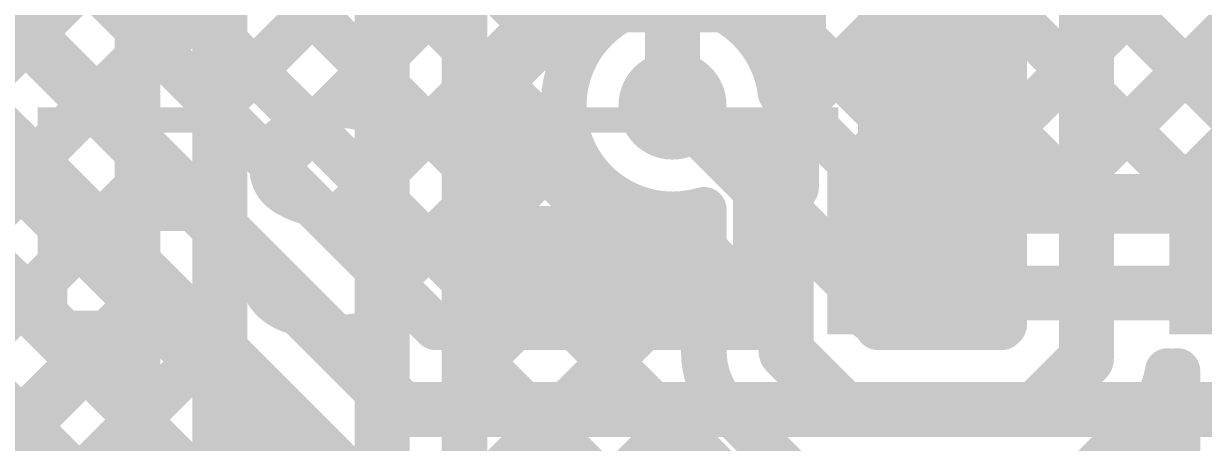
# Model space of a CAD drawing. Header units: millimetres. Extents: x -0.33 to 3.26, y -0.12 to 2.83.
# Drawn here: x 2.4631 to 2.7211, y 1.1613 to 1.2529 of the extents above; entities that cross this region are included whole.
import ezdxf

# ---------------------------------------------------------------- set-up
doc = ezdxf.new("R2010")
doc.units = ezdxf.units.MM
doc.header["$MEASUREMENT"] = 0
for name, color, linetype in [('BottomLayer', 5, 'Continuous'), ('BottomOverlay', 54, 'Continuous'), ('BottomPaste', 16, 'Continuous'), ('BottomSolder', 6, 'Continuous'), ('TopLayer', 1, 'Continuous'), ('TopOverlay', 2, 'Continuous'), ('ViaHoleLayer', 16, 'Continuous')]:
    doc.layers.add(name, color=color, linetype=linetype)
doc.styles.add('Arial', font='', dxfattribs={"height": 0.2})
doc.styles.get('Arial').set_extended_font_data('Arial')

# ---------------------------------------------------------------- blocks, each defined once
blk = doc.blocks.new('R__0402_B_139')
at = {"layer": 'BottomLayer'}
for points in [[(-0.0095, 0.0125), (-0.0095, -0.0125), (-0.0275, -0.0125), (-0.0275, 0.0125)], [(0.0275, 0.0125), (0.0275, -0.0125), (0.0095, -0.0125), (0.0095, 0.0125)]]:
    blk.add_hatch(color=5, dxfattribs=at).paths.add_polyline_path(points)
at = {"layer": 'BottomPaste'}
for points in [[(-0.0095, 0.0125), (-0.0095, -0.0125), (-0.0275, -0.0125), (-0.0275, 0.0125)], [(0.0275, 0.0125), (0.0275, -0.0125), (0.0095, -0.0125), (0.0095, 0.0125)]]:
    blk.add_hatch(color=16, dxfattribs=at).paths.add_polyline_path(points)
at = {"layer": 'BottomSolder'}
for points in [[(-0.0055, 0.0165), (-0.0055, -0.0165), (-0.0315, -0.0165), (-0.0315, 0.0165)], [(0.0315, 0.0165), (0.0315, -0.0165), (0.0055, -0.0165), (0.0055, 0.0165)]]:
    blk.add_hatch(color=6, dxfattribs=at).paths.add_polyline_path(points)
at = {"layer": 'BottomOverlay', "const_width": 0.005}
for points in [[(-0.0325, 0.0175), (-0.0325, -0.0175)], [(-0.0325, 0.0175), (-0.0085, 0.0175)], [(0.0085, 0.0175), (0.0325, 0.0175)], [(0.0325, 0.0175), (0.0325, -0.0175)], [(-0.0325, -0.0175), (-0.0085, -0.0175)], [(0.0085, -0.0175), (0.0325, -0.0175)]]:
    blk.add_lwpolyline(points, dxfattribs=at)
at = {"layer": 'BottomOverlay', "const_width": 0.0025}
for points in [[(-0.03375, 0.0175, 1), (-0.03125, 0.0175, 1)], [(-0.03375, 0.0175, 1), (-0.03125, 0.0175, 1)], [(-0.00975, 0.0175, 1), (-0.00725, 0.0175, 1)], [(0.00725, 0.0175, 1), (0.00975, 0.0175, 1)], [(0.03125, 0.0175, 1), (0.03375, 0.0175, 1)], [(0.03125, 0.0175, 1), (0.03375, 0.0175, 1)], [(-0.03375, -0.0175, 1), (-0.03125, -0.0175, 1)], [(-0.03375, -0.0175, 1), (-0.03125, -0.0175, 1)], [(-0.00975, -0.0175, 1), (-0.00725, -0.0175, 1)], [(0.00725, -0.0175, 1), (0.00975, -0.0175, 1)], [(0.03125, -0.0175, 1), (0.03375, -0.0175, 1)], [(0.03125, -0.0175, 1), (0.03375, -0.0175, 1)]]:
    blk.add_lwpolyline(points, format="xyb", close=True, dxfattribs=at)
blk = doc.blocks.new('SOT23_3_B_198')
at = {"layer": 'BottomLayer'}
for points in [[(-0.02166, 0.02657), (-0.05316, 0.02657), (-0.05316, 0.05807), (-0.02166, 0.05807)], [(0.05314, 0.02657), (0.02165, 0.02657), (0.02165, 0.05807), (0.05314, 0.05807)], [(0.01574, -0.05807), (-0.01575, -0.05807), (-0.01575, -0.02657), (0.01574, -0.02657)]]:
    blk.add_hatch(color=5, dxfattribs=at).paths.add_polyline_path(points)
at = {"layer": 'BottomPaste'}
for points in [[(-0.02166, 0.02657), (-0.05316, 0.02657), (-0.05316, 0.05807), (-0.02166, 0.05807)], [(0.05314, 0.02657), (0.02165, 0.02657), (0.02165, 0.05807), (0.05314, 0.05807)], [(0.01574, -0.05807), (-0.01575, -0.05807), (-0.01575, -0.02657), (0.01574, -0.02657)]]:
    blk.add_hatch(color=16, dxfattribs=at).paths.add_polyline_path(points)
at = {"layer": 'BottomSolder'}
for points in [[(-0.01766, 0.02257), (-0.05716, 0.02257), (-0.05716, 0.06207), (-0.01766, 0.06207)], [(0.05714, 0.02257), (0.01765, 0.02257), (0.01765, 0.06207), (0.05714, 0.06207)], [(0.01974, -0.06207), (-0.01975, -0.06207), (-0.01975, -0.02257), (0.01974, -0.02257)]]:
    blk.add_hatch(color=6, dxfattribs=at).paths.add_polyline_path(points)
at = {"layer": 'BottomOverlay'}
for points, const_width in [([(-0.06409, 0.068, 1), (-0.07393, 0.068, 1)], 0.00984), ([(-0.07639, 0.068, 1), (-0.07147, 0.068, 1)], 0.00492), ([(-0.06655, 0.068, 1), (-0.06162, 0.068, 1)], 0.00492), ([(-0.01351, 0.032, 1), (-0.00851, 0.032, 1)], 0.005), ([(0.00849, 0.032, 1), (0.01349, 0.032, 1)], 0.005), ([(-0.06651, 0.03, 1), (-0.06151, 0.03, 1)], 0.005), ([(0.06149, 0.03, 1), (0.06649, 0.03, 1)], 0.005), ([(-0.06651, -0.032, 1), (-0.06151, -0.032, 1)], 0.005), ([(-0.06651, -0.032, 1), (-0.06151, -0.032, 1)], 0.005), ([(-0.03151, -0.032, 1), (-0.02651, -0.032, 1)], 0.005), ([(0.02649, -0.031, 1), (0.03149, -0.031, 1)], 0.005), ([(0.06149, -0.031, 1), (0.06649, -0.031, 1)], 0.005), ([(0.06149, -0.031, 1), (0.06649, -0.031, 1)], 0.005)]:
    blk.add_lwpolyline(points, format="xyb", close=True, dxfattribs=dict(at, const_width=const_width))
at = {"layer": 'BottomOverlay', "const_width": 0.01}
for points in [[(0.01099, 0.032), (-0.01101, 0.032)], [(-0.06401, 0.03), (-0.06401, -0.032)], [(0.06399, 0.03), (0.06399, -0.031)], [(-0.02901, -0.032), (-0.06401, -0.032)], [(0.06399, -0.031), (0.02899, -0.031)]]:
    blk.add_lwpolyline(points, dxfattribs=at)

msp = doc.modelspace()

# ---------------------------------------------------------------- hatches: boundary and pattern name
at = {"layer": 'BottomLayer'}
h = msp.add_hatch(color=5, dxfattribs=at)
edge = h.paths.add_edge_path()
edge.add_arc((2.605, 1.235), 0.01181, 0, 360)
at = {"layer": 'TopLayer'}
h = msp.add_hatch(color=1, dxfattribs=at)
edge = h.paths.add_edge_path()
edge.add_arc((2.605, 1.235), 0.01181, 0, 360)
at = {"layer": 'ViaHoleLayer'}
h = msp.add_hatch(color=16, dxfattribs=at)
edge = h.paths.add_edge_path()
edge.add_arc((2.605, 1.235), 0.00591, 0, 360)

# ---------------------------------------------------------------- linework, layer by layer
at = {"layer": 'BottomLayer'}
for points, const_width in [([(2.488, 1.03676), (2.488, 1.46419)], 0.01), ([(2.506, 0.9815), (2.506, 1.46419)], 0.012), ([(2.5415, 0.9815), (2.5415, 1.45169)], 0.012), ([(2.5595, 0.99709), (2.5595, 1.44423)], 0.01), ([(2.3788, 1.36318), (2.488, 1.25398)], 0.01), ([(2.29832, 1.35881), (2.488, 1.16913)], 0.01), ([(2.3266, 1.35881), (2.488, 1.19741)], 0.01), ([(2.35489, 1.35881), (2.488, 1.2257)], 0.01), ([(2.65809, 1.20467), (2.65809, 1.32667)], 0.025), ([(2.6955, 1.17959), (2.6955, 1.28932)], 0.012), ([(2.63259, 1.22855), (2.63259, 1.2883)], 0.012), ([(2.65059, 1.22855), (2.65059, 1.2883)], 0.01), ([(2.58108, 1.2465), (2.58108, 1.2835)], 0.01), ([(2.388, 1.17378), (2.488, 1.27378)], 0.01), ([(2.5595, 1.26733), (2.58292, 1.24391)], 0.01), ([(2.605, 1.235), (2.605, 1.26607)], 0.012), ([(2.65059, 1.23838), (2.67379, 1.26157)], 0.01), ([(2.65059, 1.26109), (2.6775, 1.23419)], 0.01), ([(2.6775, 1.18705), (2.6775, 1.26157)], 0.01), ([(2.5595, 1.23214), (2.58108, 1.25371)], 0.01), ([(2.58108, 1.2465), (2.58415, 1.2465)], 0.01), ([(2.3245, 1.08199), (2.488, 1.24549)], 0.01), ([(2.388, 1.24084), (2.488, 1.14084)], 0.01), ([(2.5595, 1.23905), (2.61185, 1.1867)], 0.01), ([(2.64785, 1.20735), (2.6775, 1.237)], 0.01), ([(2.65059, 1.23281), (2.6775, 1.20591)], 0.01), ([(2.62985, 1.22581), (2.63259, 1.22855)], 0.012), ([(2.5595, 1.20385), (2.58259, 1.22695)], 0.01), ([(2.62985, 1.18115), (2.62985, 1.22581)], 0.012), ([(2.64785, 1.18861), (2.64785, 1.219)], 0.01), ([(2.28745, 1.01666), (2.488, 1.21721)], 0.01), ([(2.5595, 1.17557), (2.59664, 1.21271)], 0.01), ([(2.5595, 1.21077), (2.7154, 1.05486)], 0.01), ([(2.61185, 1.18115), (2.61185, 1.2122)], 0.01), ([(2.65528, 1.1865), (2.6775, 1.20871)], 0.01), ([(2.64785, 1.20727), (2.66862, 1.1865)], 0.01), ([(2.5595, 1.14729), (2.61185, 1.19964)], 0.01), ([(2.3016, 1.00252), (2.488, 1.18892)], 0.01), ([(2.64996, 1.1865), (2.67695, 1.1865)], 0.01), ([(2.5595, 1.18248), (2.70326, 1.03872)], 0.01), ([(2.62985, 1.18115), (2.6425, 1.1685)], 0.012), ([(2.6844, 1.1685), (2.6955, 1.17959)], 0.012), ([(2.7154, 1.05086), (2.7154, 1.17693)], 0.01), ([(2.5595, 1.119), (2.6137, 1.1732)], 0.01), ([(2.71168, 1.17172), (2.7154, 1.168)], 0.01), ([(2.6425, 1.1685), (2.6844, 1.1685)], 0.012), ([(2.61715, 1.1684), (2.62975, 1.15579)], 0.01), ([(2.69715, 1.15579), (2.7082, 1.16684)], 0.01), ([(2.5595, 1.00586), (2.7154, 1.16177)], 0.01), ([(2.3155, 0.98814), (2.488, 1.16064)], 0.01), ([(2.5595, 1.09072), (2.62716, 1.15838)], 0.01), ([(2.69824, 1.15688), (2.7154, 1.13972)], 0.01)]:
    msp.add_lwpolyline(points, dxfattribs=dict(at, const_width=const_width))
for points, const_width in [([(2.4855, 1.25398, 1), (2.4905, 1.25398, 1)], 0.005), ([(2.57858, 1.25371, 1), (2.58358, 1.25371, 1)], 0.005), ([(2.57858, 1.2465, 1), (2.58358, 1.2465, 1)], 0.005), ([(2.57858, 1.2465, 1), (2.58358, 1.2465, 1)], 0.005), ([(2.58165, 1.2465, 1), (2.58665, 1.2465, 1)], 0.005), ([(2.58165, 1.2465, 1), (2.58665, 1.2465, 1)], 0.005), ([(2.4855, 1.24549, 1), (2.4905, 1.24549, 1)], 0.005), ([(2.58042, 1.24391, 1), (2.58542, 1.24391, 1)], 0.005), ([(2.557, 1.23905, 1), (2.562, 1.23905, 1)], 0.005), ([(2.602, 1.235, 1), (2.608, 1.235, 1)], 0.006), ([(2.64809, 1.23838, 1), (2.65309, 1.23838, 1)], 0.005), ([(2.675, 1.237, 1), (2.68, 1.237, 1)], 0.005), ([(2.675, 1.23419, 1), (2.68, 1.23419, 1)], 0.005), ([(2.557, 1.23214, 1), (2.562, 1.23214, 1)], 0.005), ([(2.64809, 1.23281, 1), (2.65309, 1.23281, 1)], 0.005), ([(2.62959, 1.22855, 1), (2.63559, 1.22855, 1)], 0.006), ([(2.62959, 1.22855, 1), (2.63559, 1.22855, 1)], 0.006), ([(2.64809, 1.22855, 1), (2.65309, 1.22855, 1)], 0.005), ([(2.64809, 1.22855, 1), (2.65309, 1.22855, 1)], 0.005), ([(2.64809, 1.22855, 1), (2.65309, 1.22855, 1)], 0.005), ([(2.4855, 1.2257, 1), (2.4905, 1.2257, 1)], 0.005), ([(2.58009, 1.22695, 1), (2.58509, 1.22695, 1)], 0.005), ([(2.62685, 1.22581, 1), (2.63285, 1.22581, 1)], 0.006), ([(2.62685, 1.22581, 1), (2.63285, 1.22581, 1)], 0.006), ([(2.64535, 1.219, 1), (2.65035, 1.219, 1)], 0.005), ([(2.64535, 1.219, 1), (2.65035, 1.219, 1)], 0.005), ([(2.64535, 1.219, 1), (2.65035, 1.219, 1)], 0.005), ([(2.4855, 1.21721, 1), (2.4905, 1.21721, 1)], 0.005), ([(2.59414, 1.21271, 1), (2.59914, 1.21271, 1)], 0.005), ([(2.557, 1.21077, 1), (2.562, 1.21077, 1)], 0.005), ([(2.60935, 1.2122, 1), (2.61435, 1.2122, 1)], 0.005), ([(2.60935, 1.2122, 1), (2.61435, 1.2122, 1)], 0.005), ([(2.65184, 1.20467, 1), (2.66434, 1.20467, 1)], 0.0125), ([(2.675, 1.20871, 1), (2.68, 1.20871, 1)], 0.005), ([(2.64535, 1.20735, 1), (2.65035, 1.20735, 1)], 0.005), ([(2.64535, 1.20727, 1), (2.65035, 1.20727, 1)], 0.005), ([(2.675, 1.20591, 1), (2.68, 1.20591, 1)], 0.005), ([(2.557, 1.20385, 1), (2.562, 1.20385, 1)], 0.005), ([(2.4855, 1.19741, 1), (2.4905, 1.19741, 1)], 0.005), ([(2.60935, 1.19964, 1), (2.61435, 1.19964, 1)], 0.005), ([(2.4855, 1.18892, 1), (2.4905, 1.18892, 1)], 0.005), ([(2.64535, 1.18861, 1), (2.65035, 1.18861, 1)], 0.005), ([(2.675, 1.18705, 1), (2.68, 1.18705, 1)], 0.005), ([(2.60935, 1.1867, 1), (2.61435, 1.1867, 1)], 0.005), ([(2.64746, 1.1865, 1), (2.65246, 1.1865, 1)], 0.005), ([(2.65278, 1.1865, 1), (2.65778, 1.1865, 1)], 0.005), ([(2.66612, 1.1865, 1), (2.67112, 1.1865, 1)], 0.005), ([(2.67445, 1.1865, 1), (2.67945, 1.1865, 1)], 0.005), ([(2.557, 1.18248, 1), (2.562, 1.18248, 1)], 0.005), ([(2.62685, 1.18115, 1), (2.63285, 1.18115, 1)], 0.006), ([(2.62685, 1.18115, 1), (2.63285, 1.18115, 1)], 0.006), ([(2.60935, 1.18115, 1), (2.61435, 1.18115, 1)], 0.005), ([(2.60935, 1.18115, 1), (2.61435, 1.18115, 1)], 0.005), ([(2.60935, 1.18115, 1), (2.61435, 1.18115, 1)], 0.005), ([(2.6925, 1.17959, 1), (2.6985, 1.17959, 1)], 0.006), ([(2.6925, 1.17959, 1), (2.6985, 1.17959, 1)], 0.006), ([(2.7108, 1.17693, 1), (2.7158, 1.17693, 1)], 0.005), ([(2.7108, 1.17693, 1), (2.7158, 1.17693, 1)], 0.005), ([(2.7129, 1.17693, 1), (2.7179, 1.17693, 1)], 0.005), ([(2.557, 1.17557, 1), (2.562, 1.17557, 1)], 0.005), ([(2.6112, 1.1732, 1), (2.6162, 1.1732, 1)], 0.005), ([(2.70918, 1.17172, 1), (2.71418, 1.17172, 1)], 0.005), ([(2.4855, 1.16913, 1), (2.4905, 1.16913, 1)], 0.005), ([(2.6395, 1.1685, 1), (2.6455, 1.1685, 1)], 0.006), ([(2.6395, 1.1685, 1), (2.6455, 1.1685, 1)], 0.006), ([(2.6814, 1.1685, 1), (2.6874, 1.1685, 1)], 0.006), ([(2.6814, 1.1685, 1), (2.6874, 1.1685, 1)], 0.006), ([(2.61462, 1.16842, 1), (2.61962, 1.16842, 1)], 0.005), ([(2.61465, 1.1684, 1), (2.61965, 1.1684, 1)], 0.005), ([(2.61465, 1.1684, 1), (2.61965, 1.1684, 1)], 0.005), ([(2.7057, 1.16684, 1), (2.7107, 1.16684, 1)], 0.005), ([(2.7057, 1.16684, 1), (2.7107, 1.16684, 1)], 0.005), ([(2.70572, 1.16686, 1), (2.71072, 1.16686, 1)], 0.005), ([(2.7129, 1.168, 1), (2.7179, 1.168, 1)], 0.005), ([(2.7129, 1.16177, 1), (2.7179, 1.16177, 1)], 0.005), ([(2.4855, 1.16064, 1), (2.4905, 1.16064, 1)], 0.005), ([(2.62466, 1.15838, 1), (2.62966, 1.15838, 1)], 0.005), ([(2.69574, 1.15688, 1), (2.70074, 1.15688, 1)], 0.005)]:
    msp.add_lwpolyline(points, format="xyb", close=True, dxfattribs=dict(at, const_width=const_width))
at = {"layer": 'BottomLayer', "const_width": 0.01}
for points in [[(2.61185, 1.2122, -0.671901), (2.58415, 1.2465)], [(2.65059, 1.22855, -0.140775), (2.64785, 1.219)], [(2.65059, 1.22855, -0.140775), (2.64785, 1.219)], [(2.61715, 1.1684, -0.199396), (2.61185, 1.18115)], [(2.61712, 1.16842, -0.198912), (2.61185, 1.18115)], [(2.7133, 1.17693, -0.16103), (2.7082, 1.16684)], [(2.7133, 1.17693, -0.160552), (2.70822, 1.16686)]]:
    msp.add_lwpolyline(points, format="xyb", dxfattribs=at)
at = {"layer": 'TopLayer'}
for points, const_width in [([(2.49255, 1.24721), (2.955, 1.70967)], 0.01), ([(2.50527, 1.23448), (2.955, 1.68421)], 0.01), ([(2.518, 1.22176), (2.955, 1.65875)], 0.01), ([(2.53073, 1.20903), (2.955, 1.6333)], 0.01), ([(2.62309, 1.25048), (2.955, 1.58239)], 0.01), ([(2.63226, 1.23419), (2.955, 1.55693)], 0.01), ([(2.64499, 1.22147), (2.955, 1.53148)], 0.01), ([(2.66098, 1.212), (2.955, 1.50602)], 0.01), ([(2.68644, 1.212), (2.955, 1.48056)], 0.01), ([(2.71189, 1.212), (2.955, 1.45511)], 0.01), ([(2.38249, 1.45), (2.58483, 1.24766)], 0.01), ([(2.4334, 1.45), (2.6714, 1.212)], 0.01), ([(2.45886, 1.45), (2.69686, 1.212)], 0.01), ([(2.48431, 1.45), (2.72231, 1.212)], 0.01), ([(2.50977, 1.45), (2.74777, 1.212)], 0.01), ([(2.37782, 1.42921), (2.58508, 1.22195)], 0.01), ([(2.373, 1.40858), (2.59508, 1.1865)], 0.01), ([(2.373, 1.38312), (2.56963, 1.1865)], 0.01), ([(2.373, 1.36676), (2.55326, 1.1865)], 0.01), ([(2.355, 1.3593), (2.54581, 1.1685)], 0.012), ([(2.434, 1.25485), (2.53306, 1.15579)], 0.01), ([(2.434, 1.24575), (2.75975, 0.92)], 0.01), ([(2.605, 1.235), (2.606, 1.235)], 0.012), ([(2.606, 1.235), (2.647, 1.194)], 0.012), ([(2.62864, 1.23781), (2.65446, 1.212)], 0.01), ([(2.54346, 1.1963), (2.58121, 1.23405)], 0.01), ([(2.434, 1.18867), (2.46709, 1.22176)], 0.01), ([(2.434, 1.2203), (2.6183, 1.036)], 0.01), ([(2.55911, 1.1865), (2.58952, 1.21691)], 0.01), ([(2.59195, 1.21508), (2.62054, 1.1865)], 0.01), ([(2.60435, 1.2112), (2.62905, 1.1865)], 0.01), ([(2.65446, 1.212), (2.88649, 1.212)], 0.01), ([(2.434, 1.16321), (2.47982, 1.20903)], 0.01), ([(2.58457, 1.1865), (2.60681, 1.20874)], 0.01), ([(2.434, 1.13775), (2.49255, 1.1963)], 0.01), ([(2.434, 1.19484), (2.59284, 1.036)], 0.01), ([(2.61002, 1.1865), (2.61953, 1.19601)], 0.01), ([(2.647, 1.194), (2.89394, 1.194)], 0.012), ([(2.55326, 1.1865), (2.62905, 1.1865)], 0.01), ([(2.434, 1.1123), (2.50527, 1.18357)], 0.01), ([(2.434, 1.08684), (2.518, 1.17084)], 0.01), ([(2.54581, 1.1685), (2.9225, 1.1685)], 0.012), ([(2.434, 1.06139), (2.53073, 1.15812)], 0.01)]:
    msp.add_lwpolyline(points, dxfattribs=dict(at, const_width=const_width))
at = {"layer": 'TopLayer', "const_width": 0.01}
msp.add_lwpolyline([(2.60435, 1.2112, -2.185347), (2.62864, 1.23781)], format="xyb", dxfattribs=at)
at = {"layer": 'TopLayer'}
for points, const_width in [([(2.62059, 1.25048, 1), (2.62559, 1.25048, 1)], 0.005), ([(2.49005, 1.24721, 1), (2.49505, 1.24721, 1)], 0.005), ([(2.58233, 1.24766, 1), (2.58733, 1.24766, 1)], 0.005), ([(2.602, 1.235, 1), (2.608, 1.235, 1)], 0.006), ([(2.603, 1.235, 1), (2.609, 1.235, 1)], 0.006), ([(2.603, 1.235, 1), (2.609, 1.235, 1)], 0.006), ([(2.62614, 1.23781, 1), (2.63114, 1.23781, 1)], 0.005), ([(2.62614, 1.23781, 1), (2.63114, 1.23781, 1)], 0.005), ([(2.50277, 1.23448, 1), (2.50777, 1.23448, 1)], 0.005), ([(2.57871, 1.23405, 1), (2.58371, 1.23405, 1)], 0.005), ([(2.62976, 1.23419, 1), (2.63476, 1.23419, 1)], 0.005), ([(2.46459, 1.22176, 1), (2.46959, 1.22176, 1)], 0.005), ([(2.5155, 1.22176, 1), (2.5205, 1.22176, 1)], 0.005), ([(2.58258, 1.22195, 1), (2.58758, 1.22195, 1)], 0.005), ([(2.64249, 1.22147, 1), (2.64749, 1.22147, 1)], 0.005), ([(2.58702, 1.21691, 1), (2.59202, 1.21691, 1)], 0.005), ([(2.58945, 1.21508, 1), (2.59445, 1.21508, 1)], 0.005), ([(2.60185, 1.2112, 1), (2.60685, 1.2112, 1)], 0.005), ([(2.60185, 1.2112, 1), (2.60685, 1.2112, 1)], 0.005), ([(2.65196, 1.212, 1), (2.65696, 1.212, 1)], 0.005), ([(2.65196, 1.212, 1), (2.65696, 1.212, 1)], 0.005), ([(2.65848, 1.212, 1), (2.66348, 1.212, 1)], 0.005), ([(2.6689, 1.212, 1), (2.6739, 1.212, 1)], 0.005), ([(2.68394, 1.212, 1), (2.68894, 1.212, 1)], 0.005), ([(2.69436, 1.212, 1), (2.69936, 1.212, 1)], 0.005), ([(2.70939, 1.212, 1), (2.71439, 1.212, 1)], 0.005), ([(2.71981, 1.212, 1), (2.72481, 1.212, 1)], 0.005), ([(2.47732, 1.20903, 1), (2.48232, 1.20903, 1)], 0.005), ([(2.52823, 1.20903, 1), (2.53323, 1.20903, 1)], 0.005), ([(2.60431, 1.20874, 1), (2.60931, 1.20874, 1)], 0.005), ([(2.49005, 1.1963, 1), (2.49505, 1.1963, 1)], 0.005), ([(2.54096, 1.1963, 1), (2.54596, 1.1963, 1)], 0.005), ([(2.61703, 1.19601, 1), (2.62203, 1.19601, 1)], 0.005), ([(2.644, 1.194, 1), (2.65, 1.194, 1)], 0.006), ([(2.644, 1.194, 1), (2.65, 1.194, 1)], 0.006), ([(2.55076, 1.1865, 1), (2.55576, 1.1865, 1)], 0.005), ([(2.55076, 1.1865, 1), (2.55576, 1.1865, 1)], 0.005), ([(2.55661, 1.1865, 1), (2.56161, 1.1865, 1)], 0.005), ([(2.56713, 1.1865, 1), (2.57213, 1.1865, 1)], 0.005), ([(2.58207, 1.1865, 1), (2.58706, 1.1865, 1)], 0.005), ([(2.59258, 1.1865, 1), (2.59758, 1.1865, 1)], 0.005), ([(2.60752, 1.1865, 1), (2.61252, 1.1865, 1)], 0.005), ([(2.61804, 1.1865, 1), (2.62304, 1.1865, 1)], 0.005), ([(2.62655, 1.1865, 1), (2.63155, 1.1865, 1)], 0.005), ([(2.62655, 1.1865, 1), (2.63155, 1.1865, 1)], 0.005), ([(2.50277, 1.18357, 1), (2.50777, 1.18357, 1)], 0.005), ([(2.5155, 1.17084, 1), (2.5205, 1.17084, 1)], 0.005), ([(2.54281, 1.1685, 1), (2.54881, 1.1685, 1)], 0.006), ([(2.54281, 1.1685, 1), (2.54881, 1.1685, 1)], 0.006), ([(2.52823, 1.15812, 1), (2.53323, 1.15812, 1)], 0.005)]:
    msp.add_lwpolyline(points, format="xyb", close=True, dxfattribs=dict(at, const_width=const_width))

# ---------------------------------------------------------------- block references
for name, p, rotation in [('R__0402_B_139', (2.60558, 1.286), 90), ('SOT23_3_B_198', (2.69599, 1.247), 180)]:
    msp.add_blockref(name, p, dxfattribs=dict(rotation=rotation))

# ---------------------------------------------------------------- texts
at = {"layer": 'TopOverlay', "style": 'Arial'}
msp.add_text('RESET', height=0.05, rotation=360, dxfattribs=at).set_placement((2.41, 1.18459))

doc.saveas('drawing.dxf')
